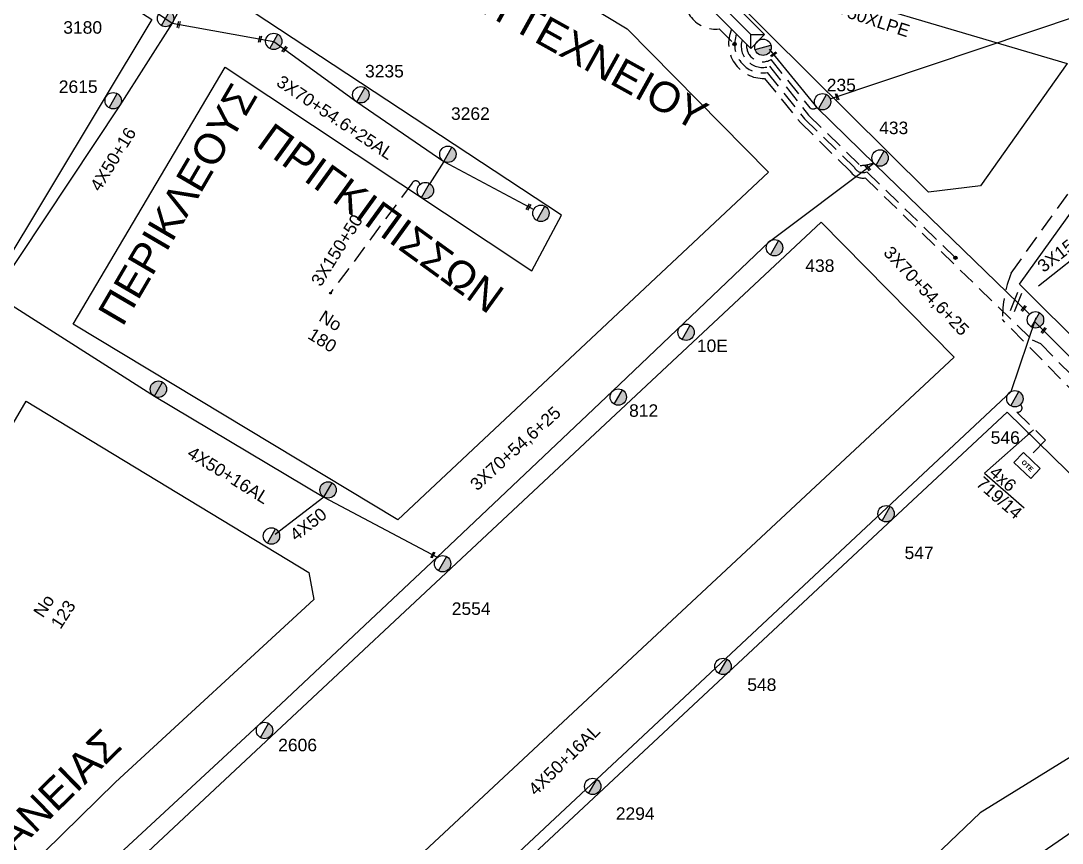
# Model space of a CAD drawing. Header units: millimetres. Extents: x 771 to 3391, y 686 to 1835.
# Drawn here: x 1808.2 to 1958.2, y 1463.7 to 1582.1 of the extents above; entities that cross this region are included whole.
import ezdxf

# ---------------------------------------------------------------- set-up
doc = ezdxf.new("R2010")
doc.units = ezdxf.units.MM
doc.linetypes.add('DASHED', pattern=[19.05, 12.7, -6.35])
for name, color, linetype in [('Pillar OTE', 7, 'Continuous'), ('Άγνωστα', 7, 'Continuous'), ('Γυμνά εναέρια ΧΤ και ΦΟΠ (3Φ)   4x50+16AL', 7, 'Continuous'), ('Επιγραφές - Σχήματα', 7, 'Continuous'), ('Καλώδια ΧΤ   3x150+50CU', 7, 'DASHED'), ('Καλώδια ΧΤ   3x150+70AL', 7, 'DASHED'), ('Καλώδια ΧΤ   3x150AL+50CU', 7, 'DASHED'), ('Μηχανική τομή', 7, 'Continuous'), ('Στύλος Ξύλινος', 7, 'Continuous'), ('Στύλος Ξύλινος @ 1', 7, 'Continuous'), ('Στύλος ΦΜ', 7, 'Continuous'), ('Στύλος ΦΜ @ 1', 7, 'Continuous'), ('Συνδέσεις', 7, 'Continuous'), ('Συνεστραμμένα ΧΤ   3x70+54.6+25 AL', 7, 'SYN_LINE'), ('Τομή', 7, 'Continuous'), ('Υποσταθμός εναέριος 2 στύλων', 7, 'Continuous'), ('Υποσταθμός πόλεως', 7, 'Continuous'), ('Υπόβαθρο ΔΕΗ', 7, 'Continuous'), ('Υπόγεια καλώδια Παροχών ΧΤ   .10', 7, 'DASHED'), ('Υπόγεια καλώδια Παροχών ΧΤ   4x6', 7, 'DASHED')]:
    doc.layers.add(name, color=color, linetype=linetype)
doc.styles.add('arial', font='arial.ttf')
doc.styles.get("Standard").update_dxf_attribs({"font": 'arial.ttf'})
doc.linetypes.add('SYN_LINE', pattern='A,0.5,-0.0001,["/\\/\\/\\/",Standard,S=0.1,R=0,X=0,Y=-0.05],-0.25', length=0.7501)
doc.dimstyles.new('ISO-25', dxfattribs={"dimtxt": 2.5, "dimasz": 2.5, "dimexe": 1.25, "dimexo": 0.625, "dimtad": 1, "dimtxsty": 'Standard', "dimcen": 2.5, "dimadec": 0, "dimazin": 0, "dimtfac": 1, "dimtmove": 0, "dimatfit": 3, "dimfxl": 1, "dimarcsym": 0})

# ---------------------------------------------------------------- blocks, each defined once
blk = doc.blocks.new('ΥΠΑΡΧΩΝ ΤΣΙΜΕΝΤΕΝΙΟΣ ΣΤΥΛΟΣ')
at = {"layer": 'Στύλος ΦΜ'}
blk.add_hatch(color=7, dxfattribs=at).paths.add_polyline_path([(-1.29, -2.28, 0.574793), (2.62, 0, 0.268822), (1.3, 2.27)])
at = {"layer": 'Στύλος ΦΜ', "color": 7}
blk.add_line((-1.29, -2.28), (1.3, 2.27), dxfattribs=at)
blk.add_circle((0, 0), 2.62, dxfattribs=at)
at = {"layer": 'Στύλος ΦΜ', "flags": 4}
for tag, p in [('ΑΡΙΘΜΟΣ', (-4.68, 8.05)), ('ΤΥΠΟΣ', (-4.91, 3.03))]:
    blk.add_attdef(tag, p, '', height=4, dxfattribs=at)
blk = doc.blocks.new('ΥΠΟΣΤΑΘΜΟΣ ΕΝΑΕΡΙΟΣ ΕΠΙ 2 ΣΤΥΛΩΝ')
at = {"layer": 'Υποσταθμός εναέριος 2 στύλων', "linetype": 'Continuous'}
for points in [[(-11.97, -2.11, 0.574793), (-8.45, -0.07, 0.268822), (-9.64, 1.98)], [(9.68, -2.15, 0.574793), (13.19, -0.1, 0.268822), (12.01, 1.95)]]:
    blk.add_hatch(color=256, dxfattribs=at).paths.add_polyline_path(points)
for p, q in [((-11.97, -2.11), (-9.64, 1.98)), ((9.68, -2.15), (12.01, 1.95))]:
    blk.add_line(p, q, dxfattribs=at)
for centre in [(-10.81, -0.07), (10.84, -0.1)]:
    blk.add_circle(centre, 2.36, dxfattribs=at)
at = {"layer": 'Υποσταθμός πόλεως', "linetype": 'Continuous', "ltscale": 40}
blk.add_lwpolyline([(-8.57, 2.82), (8.57, 2.82), (8.57, -2.82), (-8.57, -2.82)], close=True, dxfattribs=at)
for points in [[(-5.75, 0), (-8.57, 2.82)], [(-8.57, -2.82), (-5.75, 0)], [(-5.75, 0), (5.75, 0)], [(5.75, 0), (8.57, 2.82)], [(8.57, -2.82), (5.75, 0)]]:
    blk.add_lwpolyline(points, dxfattribs=at)
at = {"layer": 'Υποσταθμός εναέριος 2 στύλων', "ltscale": 40, "flags": 1}
for tag, p in [('ΜΕΤΑΣΧΗΜΑΤΙΣΜΟΣ', (14.09, 2.51)), ('ΙΣΧΥΣ', (14.07, -0.28)), ('ΑΡΙΘΜΟΣ', (14.19, -3))]:
    blk.add_attdef(tag, p, '', height=1.8, dxfattribs=at)
blk = doc.blocks.new('ΜΗΧΑΝΙΚΗ ΤΟΜΗ')
at = {"layer": 'Μηχανική τομή', "ltscale": 40}
for p, q in [((-1.89, 0.78), (1.89, 0.78)), ((1.89, 0), (-1.89, 0))]:
    blk.add_line(p, q, dxfattribs=at)
blk = doc.blocks.new('_ΣΥΝΔΕΣΗ')
at = {"layer": 'Συνδέσεις', "linetype": 'SYN_LINE', "ltscale": 40}
blk.add_hatch(color=256, dxfattribs=at).paths.add_polyline_path([(0.5, -0.01, 1), (-0.5, -0.01, 1)])
at = {"layer": 'Συνδέσεις'}
blk.add_circle((0, -0.01), 0.5, dxfattribs=at)
blk = doc.blocks.new('ΤΟΜΗ')
at = {"layer": 'Τομή', "ltscale": 40}
for p, q in [((-5.68, 0), (5.68, 0)), ((5.68, -2.33), (-5.68, -2.33))]:
    blk.add_line(p, q, dxfattribs=at)
blk = doc.blocks.new('ΥΠΑΡΧΩΝ ΞΥΛΙΝΟΣ ΣΤΥΛΟΣ')
at = {"layer": 'Στύλος Ξύλινος'}
h = blk.add_hatch(color=7, dxfattribs=at)
h.paths.add_polyline_path([(-2.62, 0, 0.270008), (-1.29, -2.28), (1.3, 2.27, 0.576266)])
h.paths.add_polyline_path([(-1.29, -2.28, 0.574793), (2.62, 0, 0.268822), (1.3, 2.27)])
at = {"layer": 'Στύλος Ξύλινος', "color": 7}
blk.add_line((-1.29, -2.28), (1.3, 2.27), dxfattribs=at)
blk.add_circle((0, 0), 2.62, dxfattribs=at)
at = {"layer": 'Στύλος Ξύλινος', "flags": 4}
for tag, p in [('ΑΡΙΘΜΟΣ', (-4.91, 8.6)), ('ΤΥΠΟΣ', (-4.85, 3.39))]:
    blk.add_attdef(tag, p, '', height=4, dxfattribs=at)
blk = doc.blocks.new('PILLAR ΟΤΕ')
at = {"layer": 'Pillar OTE', "ltscale": 40}
blk.add_lwpolyline([(-3.31, 2.02), (3.39, 2.02), (3.39, -1.99), (-3.31, -1.99)], close=True, dxfattribs=at)
at = {"layer": 'Pillar OTE', "insert": (-1.81, 0.71), "char_height": 1.3575, "width": 109.961, "attachment_point": 1}
blk.add_mtext('{\\fArial|b1|i0|c161|p34;OTE}', dxfattribs=at)

msp = doc.modelspace()

# ---------------------------------------------------------------- linework, layer by layer
at = {"layer": 'Άγνωστα', "color": 85}
for points in [[(1954.81798, 1543.89518), (1962.84308, 1550.26944)], [(1844.88771, 1508.15364), (1851.86323, 1513.53082)]]:
    msp.add_lwpolyline(points, dxfattribs=at)
at = {"layer": 'Γυμνά εναέρια ΧΤ και ΦΟΠ (3Φ)   4x50+16AL', "color": 2, "linetype": 'Continuous', "ltscale": 0.2}
msp.add_lwpolyline([(1924.81968, 1570.83554), (1968.02294, 1585.39069), (1992.13653, 1620.97653), (1971.09807, 1635.33305), (1952.49494, 1649.80417)], dxfattribs=at)
at = {"layer": 'Γυμνά εναέρια ΧΤ και ΦΟΠ (3Φ)   4x50+16AL', "color": 133, "linetype": 'Continuous', "ltscale": 0.2}
msp.add_lwpolyline([(1850.68943, 1620.9276), (1830.05164, 1581.73545), (1822.46496, 1569.83815), (1804.40577, 1542.73626)], dxfattribs=at)
at = {"layer": 'Γυμνά εναέρια ΧΤ και ΦΟΠ (3Φ)   4x50+16AL', "color": 85, "linetype": 'Continuous', "ltscale": 0.2}
msp.add_lwpolyline([(1805.38809, 1542.09124), (1827.47564, 1528.00843), (1851.90337, 1513.507), (1868.21107, 1504.82738)], dxfattribs=at)
at = {"layer": 'Γυμνά εναέρια ΧΤ και ΦΟΠ (3Φ)   4x50+16AL', "color": 1}
msp.add_lwpolyline([(1852.14364, 1436.95889), (1865.74889, 1449.0879), (1950.87237, 1528.69667), (1954.46685, 1539.34416)], dxfattribs=at)
at = {"layer": 'Καλώδια ΧΤ   3x150+50CU', "color": 5, "linetype": 'DASHED', "ltscale": 0.2}
msp.add_lwpolyline([(1910.61467, 1580.86748, 0.553018173), (1915.36628, 1573.77452), (1920.5287, 1567.41847), (1927.686, 1560.43032), (1927.686, 1560.43032, 0.296548611), (1929.86666, 1559.44881), (1953.89312, 1536.15503), (1955.10238, 1535.61218), (1955.10238, 1535.61218), (1980.62123, 1509.66195), (1995.61005, 1496.66516, 0.078555726), (1995.70009, 1493.21954), (1998.93561, 1490.04766)], format="xyb", dxfattribs=at)
at = {"layer": 'Καλώδια ΧΤ   3x150+50CU', "color": 6, "linetype": 'DASHED', "ltscale": 0.2}
msp.add_lwpolyline([(1911.32626, 1580.15698, 0.575675668), (1915.75216, 1574.62218), (1921.12059, 1567.95865), (1928.31731, 1560.932, 0.381762668), (1930.07527, 1560.33367), (1930.08874, 1560.32052), (1942.93176, 1547.8835)], format="xyb", dxfattribs=at)
at = {"layer": 'Καλώδια ΧΤ   3x150+50CU', "color": 85, "linetype": 'DASHED', "ltscale": 0.2}
msp.add_lwpolyline([(1912.13069, 1579.35378, 0.611372709), (1916.09519, 1575.52711), (1921.71248, 1568.49882), (1929.1312, 1561.25543, 0.102570556), (1931.04059, 1561.62733)], format="xyb", dxfattribs=at)
at = {"layer": 'Καλώδια ΧΤ   3x150+50CU', "color": 30, "linetype": 'DASHED', "ltscale": 0.2}
msp.add_lwpolyline([(2017.90753, 1463.9626), (2022.08988, 1468.24481, -0.248073071), (2021.52386, 1469.13352), (2006.38542, 1482.76914, -0.175573963), (2003.49801, 1483.52478), (1994.88109, 1491.97222, -0.205056351), (1993.99455, 1496.11414), (1979.38107, 1508.78547), (1949.61629, 1539.05339, -0.092493372), (1950.87851, 1545.74118), (1971.16937, 1574.00888), (1989.40498, 1568.68, 0.42678702), (1991.26086, 1567.75189)], format="xyb", dxfattribs=at)
at = {"layer": 'Καλώδια ΧΤ   3x150+50CU', "color": 133, "linetype": 'DASHED', "ltscale": 0.2}
msp.add_lwpolyline([(1865.72112, 1558.51302, 0.751049035), (1864.56151, 1558.65041), (1852.829, 1542.86656)], format="xyb", dxfattribs=at)
at = {"layer": 'Καλώδια ΧΤ   3x150+70AL', "color": 6, "linetype": 'DASHED', "ltscale": 0.2}
msp.add_lwpolyline([(1847.649, 1625.20419, 0.769128361), (1852.09359, 1619.94255), (1873.27011, 1606.05046), (1891.17488, 1594.94603), (1904.13844, 1586.79847, 0.561463562), (1908.84249, 1580.89795), (1911.04879, 1578.69503)], format="xyb", dxfattribs=at)
at = {"layer": 'Συνεστραμμένα ΧΤ   3x70+54.6+25 AL', "color": 133, "linetype": 'SYN_LINE', "ltscale": 15}
for points in [[(1808.81376, 1596.24676), (1830.05164, 1581.73545), (1844.67428, 1579.10734), (1856.62802, 1570.39431), (1869.16507, 1561.82563), (1882.10637, 1554.90927)], [(1869.16507, 1561.82563), (1867.13799, 1558.63037)]]:
    msp.add_lwpolyline(points, dxfattribs=at)
at = {"layer": 'Συνεστραμμένα ΧΤ   3x70+54.6+25 AL', "color": 2, "linetype": 'SYN_LINE', "ltscale": 15}
msp.add_lwpolyline([(1916.05075, 1578.00756), (1922.8941, 1569.58129), (1931.28069, 1561.3929), (1953.542, 1539.83749)], dxfattribs=at)
at = {"layer": 'Συνεστραμμένα ΧΤ   3x70+54.6+25 AL', "color": 85, "linetype": 'SYN_LINE', "ltscale": 15}
msp.add_lwpolyline([(1785.87534, 1427.15409), (1811.4352, 1451.97282), (1842.49974, 1480.71584), (1868.21107, 1504.82738), (1893.47159, 1528.74496), (1916.06996, 1550.31906), (1931.09359, 1561.57559)], dxfattribs=at)
at = {"layer": 'Συνεστραμμένα ΧΤ   3x70+54.6+25 AL', "color": 30, "linetype": 'SYN_LINE', "ltscale": 20}
msp.add_lwpolyline([(1996.96666, 1497.89975), (1981.26911, 1511.51107), (1967.30376, 1525.7125), (1954.25938, 1538.78771)], dxfattribs=at)
at = {"layer": 'Συνεστραμμένα ΧΤ   3x70+54.6+25 AL', "color": 85, "linetype": 'SYN_LINE', "ltscale": 20}
msp.add_lwpolyline([(1997.2208, 1496.04484), (1970.78081, 1472.92861), (1945.17024, 1455.33421), (1923.46265, 1435.16667), (1896.46315, 1409.43473), (1867.1113, 1382.225)], dxfattribs=at)
at = {"layer": 'Υπόβαθρο ΔΕΗ'}
for points in [[(1708.09553, 1605.12023), (1743.35824, 1672.25222), (1791.99771, 1642.69918), (1777.41825, 1614.22893), (1827.10679, 1582.24511), (1804.86261, 1545.34277), (1708.09553, 1605.12023)], [(1815.77777, 1538.41335), (1837.65432, 1575.40872), (1881.81875, 1546.08815), (1886.09783, 1554.09031), (1841.70379, 1583.30307), (1854.94761, 1605.4655), (1895.57408, 1580.93118), (1915.92386, 1560.28976), (1862.51575, 1510.2294), (1815.77777, 1538.41335)], [(1912.44838, 1589.67797), (1958.94883, 1575.91333), (1946.45968, 1558.29526), (1938.96959, 1557.37643), (1910.16693, 1585.98079), (1912.44838, 1589.67797)], [(1952.09604, 1544.15021), (1972.20026, 1572.15791), (2097.14787, 1535.64525), (2094.5896, 1526.69452), (2031.30916, 1465.35023), (1952.09604, 1544.15021)], [(1814.29139, 1413.96219), (1795.43799, 1433.35964), (1923.51394, 1553.10057), (1942.68432, 1533.6234), (1814.29139, 1413.96219)], [(1769.70602, 1460.0404), (1808.98366, 1527.31006), (1849.70157, 1502.65454), (1850.4504, 1498.75856), (1821.88857, 1472.45621), (1788.55029, 1439.79453), (1769.70602, 1460.0404)], [(1821.87339, 1405.90208), (1950.29522, 1525.70378), (1984.97259, 1491.82534), (1946.43818, 1468.0151), (1912.66934, 1435.77143), (1850.01039, 1377.64182), (1821.87339, 1405.90208)], [(1947.03534, 1516.94075), (1952.75911, 1511.92589)]]:
    msp.add_lwpolyline(points, dxfattribs=at)
at = {"layer": 'Υπόγεια καλώδια Παροχών ΧΤ   .10', "color": 2, "linetype": 'DASHED', "ltscale": 0.2}
msp.add_lwpolyline([(1912.77174, 1578.71372, 0.608740581), (1916.26096, 1576.47975), (1921.9081, 1569.5269, 0.335339941), (1922.8941, 1569.58129)], format="xyb", dxfattribs=at)
at = {"layer": 'Υπόγεια καλώδια Παροχών ΧΤ   4x6', "color": 1, "linetype": 'DASHED', "ltscale": 0.2}
msp.add_lwpolyline([(1952.22627, 1526.79557, -0.806258296), (1951.69283, 1525.73638), (1955.82533, 1521.6991), (1953.41525, 1519.23219)], format="xyb", dxfattribs=at)

# ---------------------------------------------------------------- block references
at = {"layer": 'Pillar OTE', "xscale": 0.4999999999999999, "yscale": 0.4999999999999999, "zscale": 0.4999999999999999, "rotation": 316.3767715067656}
msp.add_blockref('PILLAR ΟΤΕ', (1953.16131, 1518.04581), dxfattribs=at)
at = {"layer": 'Μηχανική τομή'}
for p, xscale, yscale, zscale, rotation in [((1831.04798, 1581.4927), 0.249999999999919, 0.249999999999919, 0.249999999999919, 75.06957899036193), ((1842.78263, 1579.38365), 0.249999999999919, 0.249999999999919, 0.249999999999919, 75.06957899036193), ((1846.29869, 1577.92332), 0.249999999999919, 0.249999999999919, 0.249999999999919, 51.31582572905976), ((1916.73143, 1577.16944), 0.249999999999919, 0.249999999999919, 0.249999999999919, 36.45839817507199), ((1925.70796, 1571.1005), 0.2500000000001928, 0.2500000000001928, 0.2500000000001928, 287.8781397067902), ((1930.15489, 1560.84032), 0.2500000000001928, 0.2500000000001928, 0.2500000000001928, 312.6268794242704), ((1881.44289, 1555.22347), 0.249999999999919, 0.249999999999919, 0.249999999999919, 60.57785891998704), ((1952.76137, 1540.59337), 0.249999999999919, 0.249999999999919, 0.249999999999919, 52.32731217721101), ((1955.65025, 1537.42894), 0.249999999999919, 0.249999999999919, 0.249999999999919, 52.32731217721102), ((1867.67142, 1505.11461), 0.249999999999919, 0.249999999999919, 0.249999999999919, 63.32067318713963)]:
    msp.add_blockref('ΜΗΧΑΝΙΚΗ ΤΟΜΗ', p, dxfattribs=dict(at, xscale=xscale, yscale=yscale, zscale=zscale, rotation=rotation))
at = {"layer": 'Στύλος Ξύλινος @ 1', "ltscale": 40, "xscale": 0.4499999999998181, "yscale": 0.4499999999998181, "zscale": 0.4499999999998181}
for p in [(1828.05667, 1529.0329), (1852.4844, 1514.53147)]:
    msp.add_blockref('ΥΠΑΡΧΩΝ ΞΥΛΙΝΟΣ ΣΤΥΛΟΣ', p, dxfattribs=at)
at = {"layer": 'Στύλος ΦΜ @ 1', "ltscale": 40}
ref = msp.add_blockref('ΥΠΑΡΧΩΝ ΤΣΙΜΕΝΤΕΝΙΟΣ ΣΤΥΛΟΣ', (1829.08389, 1582.40671), dxfattribs=dict(at, xscale=0.4499999999998181, yscale=0.4499999999998181, zscale=0.4499999999998181))
ref.add_attrib('ΤΥΠΟΣ', '3180', (1814.34722, 1580.21708), dxfattribs={"layer": 'Στύλος ΦΜ', "height": 1.8, "flags": 4})
at = {"layer": 'Στύλος ΦΜ @ 1', "ltscale": 40, "xscale": 0.4499999999998181, "yscale": 0.4499999999998181, "zscale": 0.4499999999998181}
for p in [(1844.67202, 1579.10863), (1866.50706, 1557.63585), (1883.1451, 1554.35413), (1954.3873, 1539.01736), (1844.33793, 1507.89106)]:
    msp.add_blockref('ΥΠΑΡΧΩΝ ΤΣΙΜΕΝΤΕΝΙΟΣ ΣΤΥΛΟΣ', p, dxfattribs=at)
at = {"layer": 'Στύλος ΦΜ @ 1', "ltscale": 40}
ref = msp.add_blockref('ΥΠΑΡΧΩΝ ΤΣΙΜΕΝΤΕΝΙΟΣ ΣΤΥΛΟΣ', (1857.20906, 1571.41878), dxfattribs=dict(at, xscale=0.4499999999998181, yscale=0.4499999999998181, zscale=0.4499999999998181))
ref.add_attrib('ΤΥΠΟΣ', '3235', (1857.80849, 1573.92229), dxfattribs={"layer": 'Στύλος ΦΜ', "height": 1.8, "flags": 4})
ref = msp.add_blockref('ΥΠΑΡΧΩΝ ΤΣΙΜΕΝΤΕΝΙΟΣ ΣΤΥΛΟΣ', (1821.5388, 1570.56573), dxfattribs=dict(at, xscale=0.4499999999998181, yscale=0.4499999999998181, zscale=0.4499999999998181))
ref.add_attrib('ΤΥΠΟΣ', '2615', (1813.70081, 1571.68594), dxfattribs={"layer": 'Στύλος ΦΜ', "height": 1.8, "flags": 4})
ref = msp.add_blockref('ΥΠΑΡΧΩΝ ΤΣΙΜΕΝΤΕΝΙΟΣ ΣΤΥΛΟΣ', (1923.71573, 1570.42512), dxfattribs=dict(at, xscale=0.4499999999998181, yscale=0.4499999999998181, zscale=0.4499999999998181))
ref.add_attrib('ΤΥΠΟΣ', '235', (1924.31874, 1571.92641), dxfattribs={"layer": 'Στύλος ΦΜ', "height": 1.8, "flags": 4})
ref = msp.add_blockref('ΥΠΑΡΧΩΝ ΤΣΙΜΕΝΤΕΝΙΟΣ ΣΤΥΛΟΣ', (1869.7461, 1562.8501), dxfattribs=dict(at, xscale=0.4499999999998181, yscale=0.4499999999998181, zscale=0.4499999999998181))
ref.add_attrib('ΤΥΠΟΣ', '3262', (1870.19237, 1567.81421), dxfattribs={"layer": 'Στύλος ΦΜ', "height": 1.8, "flags": 4})
ref = msp.add_blockref('ΥΠΑΡΧΩΝ ΤΣΙΜΕΝΤΕΝΙΟΣ ΣΤΥΛΟΣ', (1932.00484, 1562.32174), dxfattribs=dict(at, xscale=0.4499999999998181, yscale=0.4499999999998181, zscale=0.4499999999998181))
ref.add_attrib('ΤΥΠΟΣ', '433', (1931.86511, 1565.75878), dxfattribs={"layer": 'Στύλος ΦΜ', "height": 1.8, "flags": 4})
ref = msp.add_blockref('ΥΠΑΡΧΩΝ ΤΣΙΜΕΝΤΕΝΙΟΣ ΣΤΥΛΟΣ', (1916.7974, 1549.3928), dxfattribs=dict(at, xscale=0.4499999999998181, yscale=0.4499999999998181, zscale=0.4499999999998181))
ref.add_attrib('ΤΥΠΟΣ', '438', (1921.23078, 1545.91835), dxfattribs={"layer": 'Στύλος ΦΜ', "height": 1.8, "flags": 4})
ref = msp.add_blockref('ΥΠΑΡΧΩΝ ΤΣΙΜΕΝΤΕΝΙΟΣ ΣΤΥΛΟΣ', (1904.05518, 1537.23145), dxfattribs=dict(at, xscale=0.4499999999998181, yscale=0.4499999999998181, zscale=0.4499999999998181))
ref.add_attrib('ΤΥΠΟΣ', '10Ε', (1905.61167, 1534.38299), dxfattribs={"layer": 'Στύλος ΦΜ', "height": 1.8, "flags": 4})
ref = msp.add_blockref('ΥΠΑΡΧΩΝ ΤΣΙΜΕΝΤΕΝΙΟΣ ΣΤΥΛΟΣ', (1894.29292, 1527.90083), dxfattribs=dict(at, xscale=0.4499999999998181, yscale=0.4499999999998181, zscale=0.4499999999998181))
ref.add_attrib('ΤΥΠΟΣ', '812', (1895.84941, 1525.05237), dxfattribs={"layer": 'Στύλος ΦΜ', "height": 1.8, "flags": 4})
ref = msp.add_blockref('ΥΠΑΡΧΩΝ ΤΣΙΜΕΝΤΕΝΙΟΣ ΣΤΥΛΟΣ', (1951.41967, 1527.65379), dxfattribs=dict(at, xscale=0.4499999999998181, yscale=0.4499999999998181, zscale=0.4499999999998181))
ref.add_attrib('ΤΥΠΟΣ', '546', (1947.93563, 1521.1662), dxfattribs={"layer": 'Στύλος ΦΜ', "height": 1.8, "flags": 4})
ref = msp.add_blockref('ΥΠΑΡΧΩΝ ΤΣΙΜΕΝΤΕΝΙΟΣ ΣΤΥΛΟΣ', (1932.87203, 1511.1025), dxfattribs=dict(at, xscale=0.4499999999998181, yscale=0.4499999999998181, zscale=0.4499999999998181))
ref.add_attrib('ΤΥΠΟΣ', '547', (1935.52972, 1504.57403), dxfattribs={"layer": 'Στύλος ΦΜ', "height": 1.8, "flags": 4})
ref = msp.add_blockref('ΥΠΑΡΧΩΝ ΤΣΙΜΕΝΤΕΝΙΟΣ ΣΤΥΛΟΣ', (1868.98611, 1503.89243), dxfattribs=dict(at, xscale=0.4499999999998181, yscale=0.4499999999998181, zscale=0.4499999999998181))
ref.add_attrib('ΤΥΠΟΣ', '2554', (1870.30498, 1496.52894), dxfattribs={"layer": 'Στύλος ΦΜ', "height": 1.8, "flags": 4})
ref = msp.add_blockref('ΥΠΑΡΧΩΝ ΤΣΙΜΕΝΤΕΝΙΟΣ ΣΤΥΛΟΣ', (1909.37834, 1489.11646), dxfattribs=dict(at, xscale=0.4499999999998181, yscale=0.4499999999998181, zscale=0.4499999999998181))
ref.add_attrib('ΤΥΠΟΣ', '548', (1912.87291, 1485.58377), dxfattribs={"layer": 'Στύλος ΦΜ', "height": 1.8, "flags": 4})
ref = msp.add_blockref('ΥΠΑΡΧΩΝ ΤΣΙΜΕΝΤΕΝΙΟΣ ΣΤΥΛΟΣ', (1843.3379, 1479.88843), dxfattribs=dict(at, xscale=0.4499999999998181, yscale=0.4499999999998181, zscale=0.4499999999998181))
ref.add_attrib('ΤΥΠΟΣ', '2606', (1845.30366, 1476.89536), dxfattribs={"layer": 'Στύλος ΦΜ', "height": 1.8, "flags": 4})
ref = msp.add_blockref('ΥΠΑΡΧΩΝ ΤΣΙΜΕΝΤΕΝΙΟΣ ΣΤΥΛΟΣ', (1890.60795, 1471.83196), dxfattribs=dict(at, xscale=0.4499999999998181, yscale=0.4499999999998181, zscale=0.4499999999998181))
ref.add_attrib('ΤΥΠΟΣ', '2294', (1893.93714, 1467.02508), dxfattribs={"layer": 'Στύλος ΦΜ', "height": 1.8, "flags": 4})
at = {"layer": 'Συνδέσεις'}
for p, xscale, yscale, zscale in [((1911.04905, 1578.72547), 0.4777242751394019, 0.4777242751394019, 0.4777242751394019), ((1942.84592, 1547.96663), 0.4777242751394019, 0.4777242751394019, 0.4777242751394019), ((1852.82968, 1542.86748), 0.25, 0.25, 0.25)]:
    msp.add_blockref('_ΣΥΝΔΕΣΗ', p, dxfattribs=dict(at, xscale=xscale, yscale=yscale, zscale=zscale))
at = {"layer": 'Τομή', "xscale": 0.2499999999998873, "yscale": 0.2499999999998873, "zscale": 0.2499999999998873, "rotation": 248.1909067709115}
msp.add_blockref('ΤΟΜΗ', (1951.85292, 1541.47302), dxfattribs=at)
at = {"layer": 'Υποσταθμός εναέριος 2 στύλων', "xscale": 0.4999999999999999, "yscale": 0.4999999999999999, "zscale": 0.4999999999999999, "rotation": 315.0439302096913}
msp.add_blockref('ΥΠΟΣΤΑΘΜΟΣ ΕΝΑΕΡΙΟΣ ΕΠΙ 2 ΣΤΥΛΩΝ', (1911.33917, 1582.13333), dxfattribs=at)

# ---------------------------------------------------------------- texts
at = {"ltscale": 40, "char_height": 4, "attachment_point": 1, "style": 'arial'}
for s, insert, width, rotation in [('{\\H1.083x;HP.ΠOΛYTEXNEIOY}', (1857.02592, 1597.96044), 67.4273804, 330.9793671), ('{\\H1.083x;ΠEPIKΛEOYΣ}', (1819.15115, 1540.08357), 67.4273804, 59.6659176), ('{\\H1.083x;ΠPIΓKIΠIΣΣΩN}', (1844.52412, 1567.59743), 87.7754717, 324.1078631), ('{\\H1.083x;ΑΝΔΑΝΕΙΑΣ}', (1795.38549, 1456.50266), 67.4273804, 44.3034171)]:
    msp.add_mtext(s, dxfattribs=dict(at, insert=insert, width=width, rotation=rotation))
at = {"layer": 'Άγνωστα', "color": 7, "char_height": 1.8, "attachment_point": 1}
for s, insert, rotation in [('3X150+50XLPE', (1919.38039, 1586.99355), 341.8484102), ('4X50+16', (1818.08532, 1558.31083), 58.3673681), ('3X150+50', (1954.45694, 1547.17715), 37.524792), ('3X70+54,6+25', (1933.68402, 1549.81689), 313.2635378), ('3X70+54,6+25', (1872.75662, 1515.63245), 42.2541313), ('4X50+16AL', (1833.00079, 1520.91939), 328.1057025), ('719/14', (1946.87901, 1516.60454), 318.7743084), ('4x6', (1948.77684, 1518.15178), 318.7743084), ('4X50', (1846.76466, 1508.47462), 38.0877126)]:
    msp.add_mtext_dynamic_manual_height_columns(s, width=1.8, gutter_width=12.5, heights=[0.04535], dxfattribs=dict(at, insert=insert, rotation=rotation))
at = {"layer": 'Άγνωστα', "color": 7}
note = msp.add_mtext_dynamic_manual_height_columns('No ', width=1.8, gutter_width=2.24951, heights=[0.04535, 0], dxfattribs=dict(at, insert=(1848.52131, 1542.64686), char_height=1.8, attachment_point=1, rotation=328.1057025))
for column, words in zip(note.columns.linked_columns, ['180\\P']):
    column.text = words
note = msp.add_mtext_dynamic_manual_height_columns('No ', width=1.8, gutter_width=1.61839, heights=[0.04535, 0], dxfattribs=dict(at, insert=(1808.05516, 1494.09955), char_height=1.8, attachment_point=1, rotation=57.0601437))
for column, words in zip(note.columns.linked_columns, ['123']):
    column.text = words
at = {"layer": 'Γυμνά εναέρια ΧΤ και ΦΟΠ (3Φ)   4x50+16AL', "color": 7, "insert": (1881.1477, 1471.67302), "char_height": 1.8, "attachment_point": 1, "rotation": 44.3950732}
msp.add_mtext_dynamic_manual_height_columns('4X50+16AL', width=1.8, gutter_width=12.5, heights=[0.04535], dxfattribs=at)
at = {"layer": 'Καλώδια ΧΤ   3x150AL+50CU', "color": 7, "insert": (1849.91451, 1544.64486), "char_height": 1.8, "attachment_point": 1, "rotation": 57.799066}
msp.add_mtext_dynamic_manual_height_columns('3X150+50', width=1.8, gutter_width=12.5, heights=[0.04535], dxfattribs=at)
at = {"layer": 'Συνεστραμμένα ΧΤ   3x70+54.6+25 AL', "color": 7, "insert": (1845.89624, 1574.35512), "char_height": 1.8, "attachment_point": 1, "rotation": 326.1594888}
msp.add_mtext_dynamic_manual_height_columns('3X70+54.6+25AL', width=1.8, gutter_width=12.5, heights=[0.04535], dxfattribs=at)

# ---------------------------------------------------------------- leaders
at = {"layer": 'Επιγραφές - Σχήματα', "ltscale": 40}
msp.add_leader([(1954.09063, 1523.19092), (1947.03534, 1516.94075)], dimstyle='ISO-25', override={"dimasz": 1, "dimtad": 0}, dxfattribs=at)

doc.saveas('drawing.dxf')
